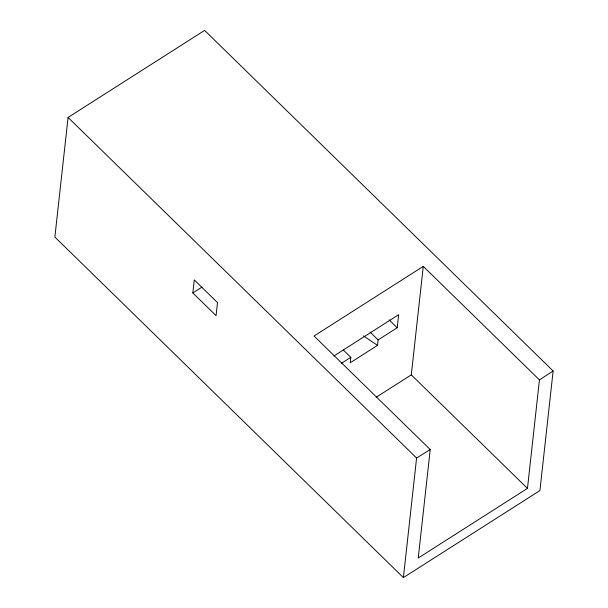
<?xml version="1.0" encoding="UTF-8"?>
<svg xmlns="http://www.w3.org/2000/svg" width="608" height="608" viewBox="0 0 608 608"><rect width="100%" height="100%" fill="white"/><g stroke="black" fill="none" stroke-linecap="round" stroke-linejoin="round"><path stroke-width="0.91" d="M192.835 292.95L194.271 279.908L217.512 302.602L216.068 315.651L192.835 292.95L201.94 287.143M68.081 117.435L54.872 237.044L403.393 577.6L539.927 490.565L553.128 370.971L204.615 30.4L68.081 117.435L416.594 458.014L403.393 577.6M343.383 350.071L350.816 357.329L350.208 362.763L377.522 345.359L378.123 339.918L397.206 327.75L398.65 314.708L333.944 355.961M376.215 397.237L411.297 374.87L423.274 266.38L539.448 379.909L527.47 488.391L418.243 558.022L430.221 449.54L314.047 336.011L423.274 266.38M539.448 379.909L553.128 370.971M341.263 363.424L350.816 357.329M416.594 458.014L430.221 449.54M363.523 335.897L377.522 345.359M389.105 319.831L397.206 327.75M370.014 331.998L378.123 339.918M411.297 374.87L527.47 488.391"/></g></svg>
